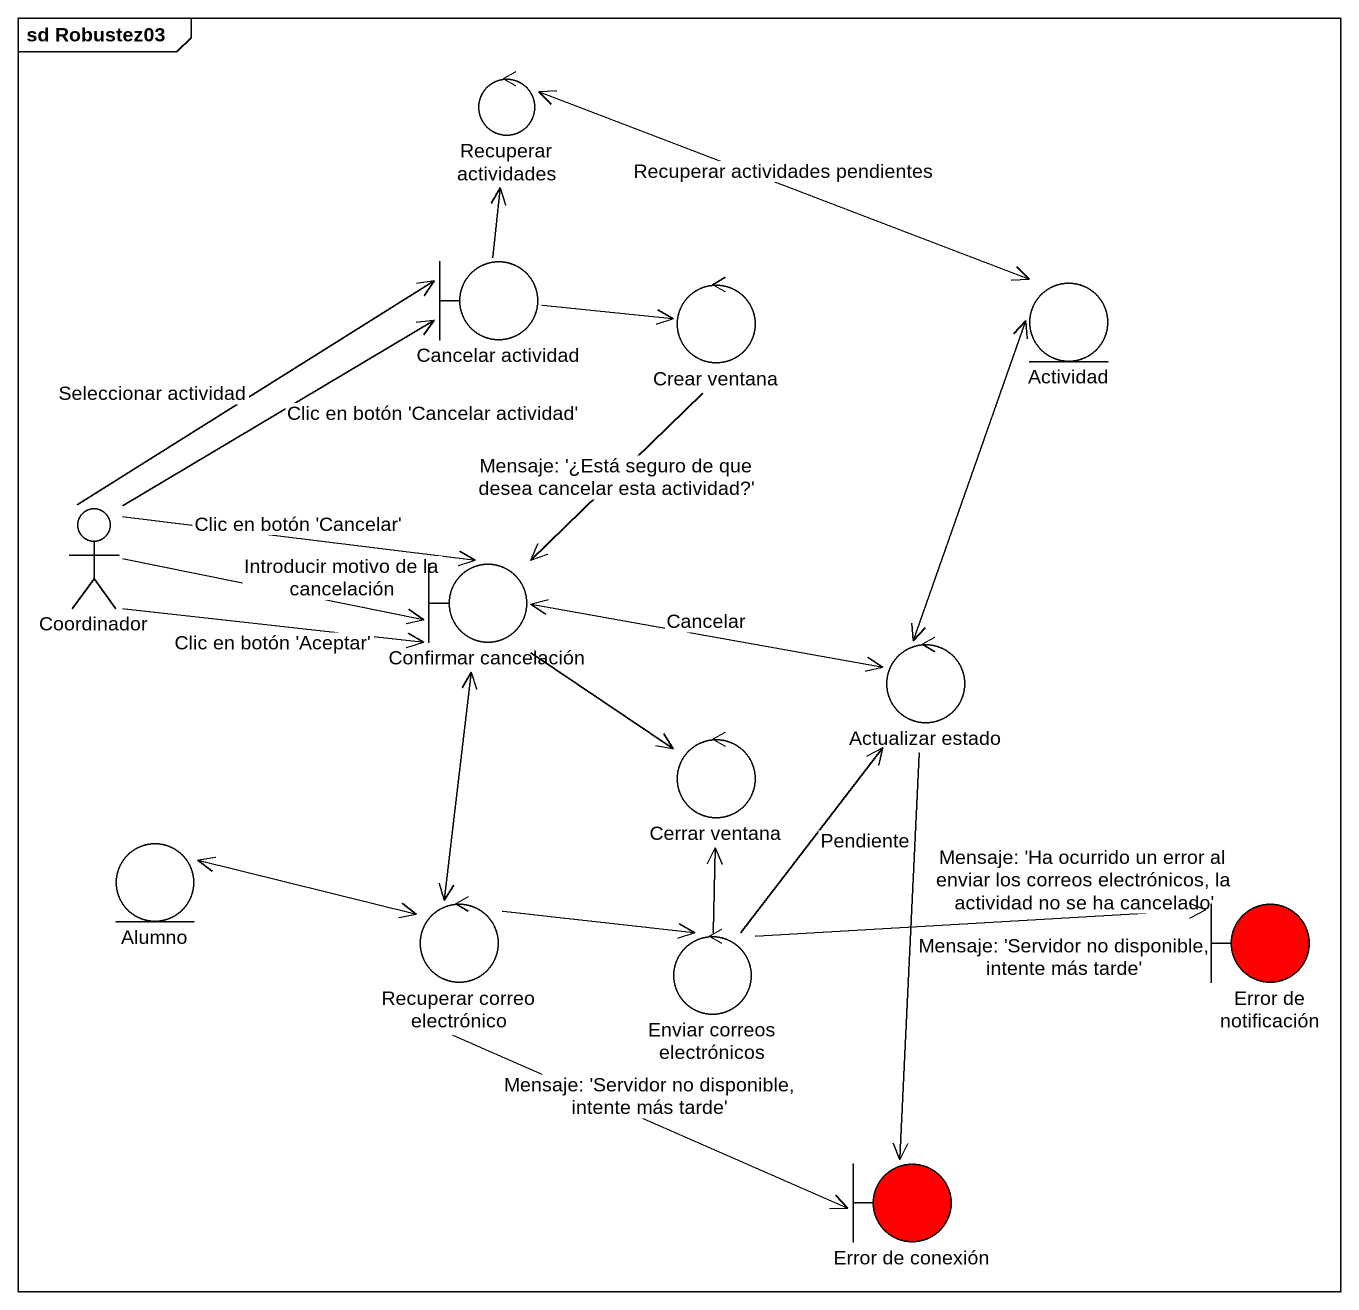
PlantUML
@startuml
mainframe sd Robustez03
control "Recuperar actividades" as Recuperar_actividades
boundary "Cancelar actividad" as Cancelar_actividad
control "Crear ventana" as Crear_ventana
entity Actividad
actor Coordinador
boundary "Confirmar cancelación" as Confirmar_cancelación
control "Actualizar estado" as Actualizar_estado
control "Cerrar ventana" as Cerrar_ventana
entity Alumno
control "Recuperar correo electrónico" as Recuperar_correo_electrónico
boundary "Error de notificación" as Error_de_notificación #FF0000
control "Enviar correos electrónicos" as Enviar_correos_electrónicos
boundary "Error de conexión" as Error_de_conexión #FF0000
Recuperar_actividades <-right-> Actividad : Recuperar actividades pendientes
Cancelar_actividad -up-> Recuperar_actividades
Cancelar_actividad -right-> Crear_ventana
Crear_ventana --> Confirmar_cancelación : Mensaje: '¿Está seguro de que desea cancelar esta actividad?'
Coordinador -right-> Cancelar_actividad : Seleccionar actividad
Coordinador -right-> Cancelar_actividad : Clic en botón 'Cancelar actividad'
Coordinador -right-> Confirmar_cancelación : Introducir motivo de la cancelación
Coordinador -right-> Confirmar_cancelación : Clic en botón 'Cancelar'
Coordinador -right-> Confirmar_cancelación : Clic en botón 'Aceptar'
Confirmar_cancelación <-right-> Actualizar_estado : Cancelar
Confirmar_cancelación -right-> Cerrar_ventana
Confirmar_cancelación <--> Recuperar_correo_electrónico
Actualizar_estado <-up-> Actividad
Actualizar_estado --> Error_de_conexión : Mensaje: 'Servidor no disponible, intente más tarde'
Recuperar_correo_electrónico <-left-> Alumno
Recuperar_correo_electrónico -right-> Enviar_correos_electrónicos
Recuperar_correo_electrónico -right-> Error_de_conexión : Mensaje: 'Servidor no disponible, intente más tarde'
Enviar_correos_electrónicos -up-> Actualizar_estado : Pendiente
Enviar_correos_electrónicos -up-> Cerrar_ventana
Enviar_correos_electrónicos -right-> Error_de_notificación : Mensaje: 'Ha ocurrido un error al enviar los correos electrónicos, la actividad no se ha cancelado'
@enduml
